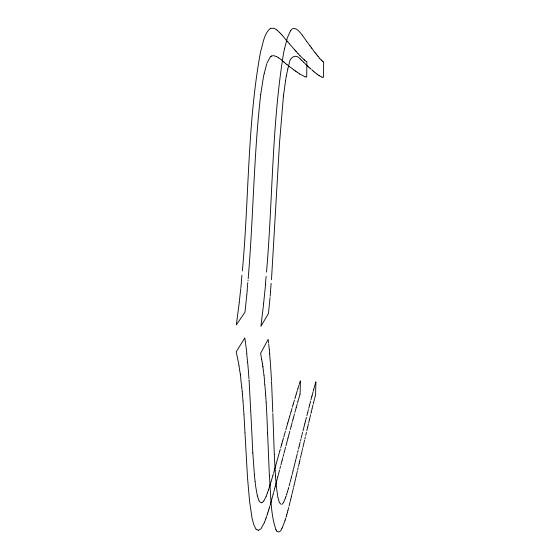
<?xml version="1.0" encoding="UTF-8"?>
<svg xmlns="http://www.w3.org/2000/svg" width="560" height="560" viewBox="0 0 560 560"><rect width="100%" height="100%" fill="white"/><g stroke="black" fill="none" stroke-linecap="round" stroke-linejoin="round"><path stroke-width="0.84" d="M265.461 284.627L265.608 282.275A19.061 2.863 -87.1 0 1 265.881 278.81L266.126 276.395M241.262 283.234L241.402 281.064A18.998 3.318 -87.1 0 1 241.696 277.606L241.955 275.198M270.529 291.578L270.711 288.701A17.43 2.534 -87 0 1 270.935 285.817L271.166 283.416M247.177 290.178L247.352 287.504A17.381 2.926 -87 0 1 247.59 284.634L247.807 282.555M270.501 291.977L270.487 292.173A27.09 4.116 -87.1 0 1 270.165 296.268M247.149 290.57L247.128 290.969A26.999 4.76 -87 0 1 246.785 295.05L246.715 295.715M266.511 272.097C272.734 200.207 271.789 127.554 283.087 56.161A16.793 2.366 -89.1 0 0 283.353 54.621L283.5 53.641A14.07 1.946 -88.9 0 1 283.857 51.674L284.515 48.832M271.481 279.72L279.496 143.241L283.416 96.404M242.368 270.914C248.955 199.29 247.366 126.721 259.84 55.713A16.737 2.737 -89.4 0 0 260.134 54.18L260.295 53.2A14.028 2.254 -89.2 0 1 260.701 51.247C263.172 43.519 263.809 33.754 270.487 28.322M248.164 278.747C253.386 217.441 253.68 155.75 260.701 94.591M263.592 303.695L265.041 289.527M248.038 280.217L247.989 280.742M263.557 304.024L263.543 304.192A19.11 3.003 -86.9 0 1 263.242 307.069L263.221 307.216M239.239 302.4L240.772 288.603M270.039 297.612L268.478 313.446L260.904 326.326L263.144 307.839M239.204 302.729L239.19 302.89A19.047 3.472 -86.9 0 1 238.861 305.76L238.777 306.376M246.666 296.163L244.972 312.165L236.313 324.94L238.714 306.838M240.863 287.798L240.877 287.644A17.388 3.15 -87.1 0 0 241.234 283.738M283.605 94.829L285.6 80.437M283.577 95.046L283.444 96.194M260.729 94.374L263.039 79.45A10.255 1.645 -89.1 0 0 263.305 77.882L263.368 77.378A7.35 1.169 -89 0 1 263.648 75.859L264.166 73.668M285.642 80.192L285.691 79.954A10.29 1.421 -88.9 0 0 285.929 78.386L285.992 77.882A7.378 1.008 -88.7 0 1 286.237 76.356L286.321 76.013M264.201 73.507L266.735 63.889M284.557 48.636L287.364 37.744L290.528 30.807M311.248 412.062L312.032 408.891M311.206 412.244L310.94 413.399M299.642 461.328L300.174 459.025M299.593 461.545L299.25 463.029M286.335 75.95L287.791 69.034M296.044 476.728L297.318 471.233M295.995 476.952L295.855 477.554M301.182 454.713L301.987 451.255M305.704 435.414L306.425 432.341M308.707 422.667L309.316 420.105M293.58 487.368L295.687 478.289M298.459 466.389L299.201 463.232M304.85 439.026L305.319 437.059M300.461 457.8L301.035 455.329M302.911 447.349L304.577 440.181M306.81 430.738L307.58 427.49M297.605 470.022L298.158 467.67M307.951 425.929L308.469 423.717M290.647 499.576L291.417 496.405M292.096 493.626L293.048 489.615M302.162 450.527L302.631 448.532M309.568 419.048L310.611 414.75M290.598 499.814L290.283 501.13M312.116 408.548L313.026 404.838M293.37 488.278L293.188 489.027M307.853 426.356L307.636 427.252M309.498 419.342L309.386 419.818M313.579 402.612L314.489 398.958M299.579 444.472L300.139 442.225M313.53 402.836L313.32 403.697M291.893 494.473L291.438 496.335M287.826 68.901L289.037 64.183M296.009 458.85L297.255 453.796M299.481 444.885L299.201 445.998M293.538 468.867L295.631 460.383M295.82 459.627L295.666 460.25M298.445 449.029L299.152 446.187M308.742 408.359L309.337 406.014M290.094 501.886L289.037 506.121M292.124 474.446L293.048 470.827M301.21 437.955L301.987 434.875M290.647 480.165L291.403 477.246M297.563 452.571L298.095 450.436M305.704 420.238L306.439 417.347M304.864 423.528L305.347 421.645M293.335 469.686L293.076 470.694M300.475 440.888L300.937 439.047M290.535 480.606L290.248 481.74M302.988 430.955L304.57 424.676M304.801 423.773L304.682 424.263M306.859 415.737L307.622 412.762M314.671 398.237L315.574 394.975L315.896 381.85L315.63 382.662M282.163 460.173L282.821 457.674M308.049 411.124L308.441 409.563M309.673 404.733L310.653 401.009M282.128 460.32L281.778 461.65M305.571 420.777L305.375 421.526M291.879 475.426L291.459 477.043M302.148 434.245L302.638 432.341M309.589 405.076L309.386 405.853M312.228 395.024L313.11 391.72M278.201 475.209L279.559 470.029M307.895 411.733L307.692 412.489M312.158 395.29L311.808 396.585M313.684 389.627L314.622 386.134M313.656 389.725L313.348 390.88M288.372 508.739L288.68 507.549M275.429 485.793L277.753 476.91M278.005 475.958L277.795 476.763M283.955 453.376L284.858 449.939M289.023 434.231L289.835 431.172M292.39 421.603L293.041 419.16M288.26 509.18L287.931 510.412M280.875 465.066L281.673 462.063M275.331 486.171L275.233 486.556M283.129 456.512L283.689 454.398M288.029 437.955L288.568 435.925M288.008 438.025L287.875 438.536M288.918 434.616L288.722 435.372M311.003 399.7L311.794 396.634M285.95 445.844L287.742 439.04M273.826 491.792L274.771 488.25M290.283 429.513L291.144 426.279M279.937 468.615L280.539 466.347M291.599 424.599L292.117 422.646M272.076 498.176L273.021 494.725M293.405 417.816L294.469 413.931M275.191 486.703L274.848 487.963M285.019 449.337L285.586 447.23M287.392 512.428L287.889 510.552M287.35 512.575L286.804 514.535M291.438 425.215L291.214 426.048M293.307 418.173L293.09 418.985M296.191 407.652L297.255 403.837M271.971 498.561L271.635 499.793M273.616 492.562L273.084 494.508M296.163 407.764L294.882 412.419M289.996 482.678L289.114 485.996M281.995 443.205L282.604 441.028M297.892 401.576L298.977 397.726M281.939 443.408L281.554 444.787M295.274 397.236L296.184 394.24M297.829 401.793L297.563 402.759M277.977 457.513L279.356 452.55M295.211 397.46L294.903 398.531M314.79 385.518L315.602 382.732M277.823 458.08L277.648 458.696M275.233 467.341L277.515 459.172M280.721 447.741L281.505 444.976M288.484 488.285L288.743 487.347M288.414 488.537L287.602 491.358M275.1 467.817L274.638 469.434M273.686 472.752L274.561 469.693M292.362 407.141L292.999 404.922M271.467 500.395L270.326 504.455M283.822 436.786L284.718 433.65M288.953 418.908L289.737 416.206M271.915 478.793L272.79 475.818M279.706 451.332L280.329 449.134M279.685 451.402L279.573 451.808M282.989 439.698L283.479 437.99M287.952 422.359L288.435 420.707M288.855 419.265L288.519 420.42M287.924 422.485L287.728 423.143M299.131 397.166L300.041 394.247M285.88 429.632L287.623 423.5M271.789 479.234L271.383 480.627M290.234 414.484L291.067 411.635M273.406 473.732L272.867 475.552M291.557 409.955L291.991 408.457M270.214 504.833L270.109 505.211M282.884 440.083L282.681 440.776M293.377 403.648L294.455 400.036M287.567 491.477L286.671 494.396M286.356 516.089L286.79 514.598M286.3 516.292L286.027 517.223M284.914 432.957L285.432 431.186M291.403 410.501L291.13 411.425M296.261 393.981L297.29 390.6M293.279 403.984L293.069 404.705M290.003 415.296L289.821 415.926M297.934 388.507L298.921 385.28M297.871 388.703L297.535 389.809M269.528 507.206L269.85 506.1M269.507 507.283L269.031 508.872M289.17 63.735C289.464 57.589 295.883 53.207 300.181 58.933M271.222 481.159L270.263 484.323M268.422 510.881L269.01 508.942M268.38 511.021L267.806 512.841M285.656 518.462L285.523 518.91M270.249 484.386L270.13 484.778M285.075 520.394L285.467 519.106M285.033 520.527L282.261 527.814M270.109 484.848L269.85 485.674M299.208 384.363L300.104 381.675M286.636 494.508L286.356 495.383M269.773 485.926L269.458 486.927M269.437 486.99L268.499 489.853M268.478 489.916L267.442 492.877M267.253 514.521L267.764 512.974M267.148 514.857L266.819 515.844M286.048 496.342L285.908 496.755M285.537 497.868L285.859 496.909M285.523 497.924L283.465 502.53M266.987 63.133L270.312 56.868M300.083 394.142L300.412 380.87L300.146 381.57M266.532 516.684L266.266 517.454M265.776 518.868L266.245 517.517M265.734 518.994L264.334 522.669M267.428 492.933L267.05 493.962M266.875 494.438L266.161 496.328M266.126 496.426L263.851 500.892M264.264 522.844L260.988 528.745L258.538 530.271M281.799 528.717L282.24 527.849M281.722 528.878C280.973 531.237 278.397 533.162 276.738 530.985M290.549 30.772C294.294 24.57 300.153 32.179 302.617 35.693M282.184 504.224L283.451 502.551M263.711 501.053L262.052 502.719M270.368 56.819L271.635 56.028M270.536 28.301L274.141 28.315L276.808 29.911M271.53 56.056L273 55.72M261.709 502.796L260.33 502.313L259.217 501.06A6.671 0.945 -85.3 0 1 258.944 500.549M273.469 55.664L276.437 56.497M306.859 61.635L306.712 76.972L305.207 76.846M323.666 61.964L323.421 77.336L322.098 77.203M306.607 61.649L306.061 61.313M258.44 530.257L256.823 529.676M319.284 75.74L318.969 75.481M319.508 75.782L320.572 76.44M299.705 73.99L305.053 76.79M321.909 77.126L321.048 76.622M278.579 57.827L281.351 59.822M278.691 57.876L276.563 56.56M256.193 529.242L256.06 529.172A12.607 1.785 -85.1 0 1 255.696 528.661L255.57 528.269A14.896 2.114 -84.9 0 0 255.325 527.786L253.862 524.867L252.049 518.203L249.564 501.319L247.513 477.666L244.965 432.747M256.214 529.249L256.76 529.627M297.29 72.303L296.002 71.421M297.339 72.324L297.871 72.667M276.654 530.943L276.584 530.901A12.642 1.54 -85.4 0 1 276.276 530.397M295.911 71.372L295.295 70.931M323.288 61.915L322.623 61.327M317.002 74.074L318.92 75.418M316.974 74.06L314.832 72.317M292.572 68.929L293.832 69.888M293.783 69.86L295.197 70.847M281.141 504.399L279.517 502.698A6.685 0.812 -85.6 0 1 279.272 502.18L279.23 501.914A9.282 1.134 -85.5 0 0 279.048 501.305L277.963 497.665M304.066 59.647L304.801 60.263M304.122 59.689L299.992 55.727M285.362 63.322L286.937 64.575M285.327 63.294L284.06 62.181M308.042 66.514L308.707 67.095M298.172 72.891L299.691 73.976M305.585 60.942L304.815 60.277M289.604 66.71L286.958 64.596M307.895 66.402L307.027 65.52M289.625 66.724L292.208 68.642M277.389 30.401L279.475 32.389M279.405 32.34L280.546 33.467M283.507 61.691L284.179 62.293M310.401 68.558L310.926 69.006M310.387 68.551L310.072 68.299M283.388 61.6L281.512 59.969M321.251 59.983L321.874 60.585M321.293 60.018L319.669 58.338M306.929 65.443L303.548 62.139M310.044 68.271L308.77 67.144M277.326 30.345L276.962 30.044M322.511 61.229L321.895 60.613M303.422 62.027L301.77 60.354M297.99 53.501L299.943 55.685M314.65 72.149L313.614 71.323M297.927 53.445L295.974 51.289M281.407 34.384L282.303 35.385M312.69 70.553L313.551 71.267M281.281 34.272L280.567 33.495M311.731 69.741L312.732 70.595M295.456 50.708L296.093 51.436M295.386 50.645L294.616 49.784M300.216 58.968L301.665 60.242M286.293 40.173L287.777 41.853M289.653 44.037L294.518 49.672M286.174 40.054L282.408 35.518M289.506 43.89L287.854 41.944M316.085 53.872L317.226 55.37M316.113 53.9L314.958 52.451M314.888 52.367L311.822 48.272M306.845 41.545L310.044 45.92M311.199 47.446L309.988 45.829M311.29 47.565L311.787 48.23M275.835 529.354C270.27 513.149 270.907 493.493 269.395 475.93M275.849 529.375L275.961 529.529A14.938 1.82 -85.2 0 1 276.171 529.998L276.276 530.376M302.687 35.798L306.761 41.44M318.087 56.462L317.24 55.391M318.129 56.518L319.648 58.296M257.369 495.936L255.787 487.06M257.397 496.027L258.678 499.681A9.254 1.316 -85.2 0 1 258.895 500.269M277.886 497.301L276.633 488.621M261.646 359.275L260.624 353.325L268.163 339.318L268.583 343.182M262.472 363.881L262.01 361.312M261.681 359.457L261.947 360.934M262.493 363.972L262.605 364.588A18.83 2.87 -86.2 0 1 262.857 366.408M240.261 373.828L239.743 370.664M240.296 374.031L240.415 374.731M239.68 370.251L238.966 365.603M245.294 341.607L244.804 337.967L236.201 351.862L238.581 363.111A18.767 3.318 -86.1 0 1 238.882 364.924L238.938 365.379M245.357 342.041L245.441 342.594M263.34 370.545L262.92 367.087M263.984 375.326L263.571 372.26M264.012 375.529L264.11 376.229A17.101 2.562 -86.2 0 1 264.362 378.966L264.467 381.059A18.739 2.73 -86.4 0 0 264.67 383.523L264.817 384.755M263.41 371.035L263.494 371.637M245.518 343.175L246.407 349.517A26.579 4.55 -86.2 0 1 246.701 352.506L246.743 353.136M255.71 486.437L255.115 481.789M255.101 481.635L254.408 474.873M264.845 384.958L265.559 393.253M269.269 349.083L268.73 344.421M269.304 349.377L269.465 350.896A26.663 3.934 -86.3 0 1 269.696 353.892M270.116 359.828L269.997 358.736A17.234 2.457 -86.6 0 1 269.836 356.636L269.696 353.899M270.158 360.241L270.424 363.223M276.556 487.914L276.115 483.651M262.857 366.408L262.899 366.856M276.073 483.189L275.527 476.497M242.214 391.727L241.773 387.17M242.242 391.965L242.438 394.149M241.752 386.925L241.115 382.004A18.683 3.164 -86.2 0 1 240.856 379.554L240.716 377.482A17.045 2.961 -86 0 0 240.415 374.717M247.646 362.25L247.079 357.343A17.178 2.842 -86.5 0 1 246.876 355.25L246.764 353.437M247.674 362.537L248.297 369.775M242.984 400.827L242.459 394.394M243.005 401.072L243.943 414.407M254.394 474.691L252.847 453.257M248.346 370.349L248.976 378.924M265.573 393.491L265.601 393.855M265.65 394.457L265.706 395.311M275.45 475.314L275.142 470.435M270.473 363.937L271.502 380.625M275.464 475.496L275.513 476.315M249.053 380.009L249.088 380.555M265.72 395.556L266.182 402.738M266.196 402.983L266.91 416.367M249.109 380.835L250.733 410.893M275.128 470.232L274.323 454.839M243.957 414.659L244.951 432.495M252.798 452.382L250.803 412.146M250.747 411.138L250.768 411.516M252.812 452.599L252.833 453.033M271.551 381.584L271.579 382.13M267.575 432.726L267.631 433.853M267.568 432.474L266.938 417.011M271.593 382.41L272.783 412.153M269.388 475.692L267.638 434.105M274.316 454.622L272.832 413.525M265.44 284.963A17.451 2.723 -87.1 0 1 265.111 288.89"/></g></svg>
